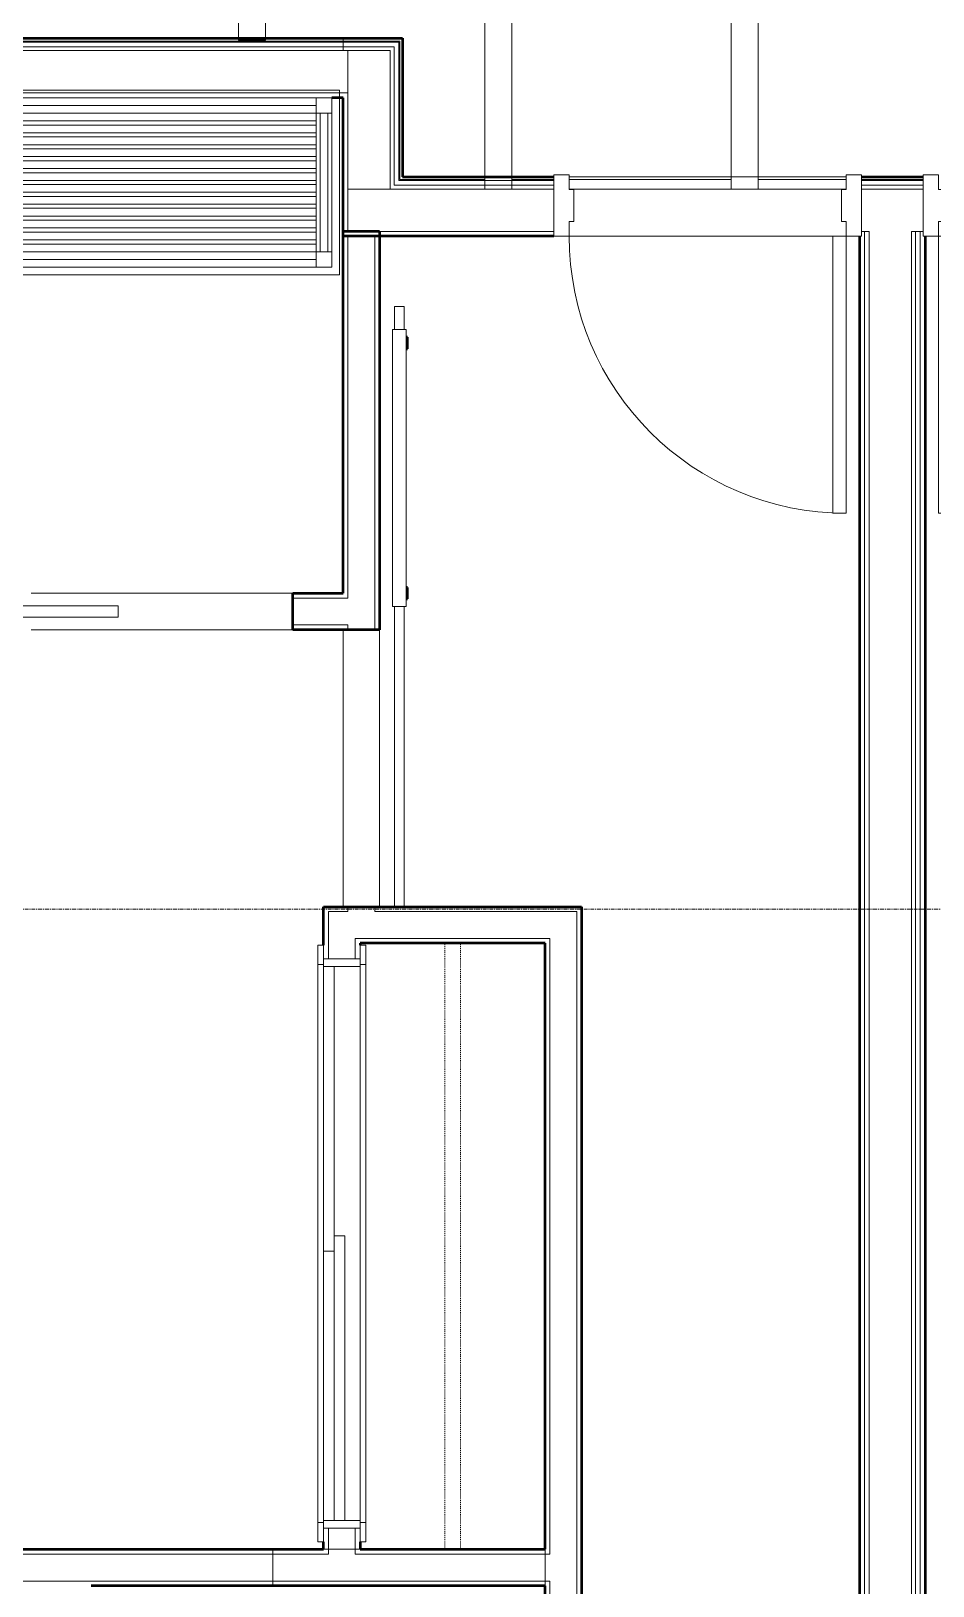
# Model space of a CAD drawing. Header units: inches. Extents: x -4235 to -464, y 9767 to 12359.
# Drawn here: x -2826.6 to -2709.5, y 11447.2 to 11649.3 of the extents above; entities that cross this region are included whole.
import ezdxf

# ---------------------------------------------------------------- set-up
doc = ezdxf.new("R2010")
doc.units = ezdxf.units.IN
doc.header["$MEASUREMENT"] = 0
doc.linetypes.add('Dash', pattern=[0.25, 0.125, -0.125])
doc.linetypes.add('Grid Line 1_2_', pattern=[0.875, 0.5, -0.125, 0.125, -0.125])
for name, color, linetype, lineweight in [('0-1', 7, 'Continuous', 5), ('0-2', 10, 'Continuous', 9), ('A-DOOR-1', 10, 'Continuous', 9), ('A-DOOR-2', 50, 'Continuous', 20), ('A-DOOR-3', 254, 'Continuous', 9), ('A-DOOR-4', 7, 'Continuous', 50), ('A-DOOR-FRAM-1', 10, 'Continuous', 9), ('A-DOOR-FRAM-2', 50, 'Continuous', 20), ('A-FLOR-3', 192, 'Continuous', 9), ('A-WALL-1', 7, 'Continuous', 50), ('A-WALL-2', 250, 'Continuous', 13), ('A-WALL-3', 10, 'Continuous', 9), ('A-WALL-4', 254, 'Continuous', 9), ('I-WALL-1', 7, 'Continuous', 50), ('I-WALL-2', 10, 'Continuous', 9), ('I-WALL-3', 254, 'Continuous', 9), ('Q-CASE-1', 254, 'Continuous', 9), ('Q-CASE-2', 10, 'Continuous', 9), ('Q-CASE-HDLN-1', 10, 'Dash', 9), ('Q-CASE-HDLN-2', 254, 'Dash', 9), ('S-BEAM', 12, 'Continuous', 9), ('S-GRID-1', 1, 'Grid Line 1_2_', 9)]:
    doc.layers.add(name, color=color, linetype=linetype, lineweight=lineweight)

# ---------------------------------------------------------------- blocks, each defined once
blk = doc.blocks.new('POCKET - FLUSH - 2-10 x 6-8-2882529-BACKGROUND - RCP - 2ND FLOOR')
at = {"layer": 'A-DOOR-2'}
for p, q in [((-39.67, 0.75), (-39.67, -0.75)), ((-5.67, 0.75), (-39.67, 0.75)), ((-5.67, -0.75), (-5.67, 0.75)), ((-39.67, -0.75), (-5.67, -0.75))]:
    blk.add_line(p, q, dxfattribs=at)
blk = doc.blocks.new('SLIDING - FLUSH - 6-0 x 6-8-3203588-BACKGROUND - RCP - 2ND FLOOR')
at = {"layer": 'A-DOOR-1'}
for p, q in [((-38.75, 2.5), (-38.75, 3.25)), ((-36.25, 3.25), (-38.75, 3.25)), ((-38.75, 2.5), (-36.25, 2.5)), ((36.25, 3.25), (-36.25, 3.25)), ((-36.25, 3.25), (-36.25, 2.5)), ((36.25, 2.5), (36.25, 3.25)), ((36.25, 3.25), (38.75, 3.25)), ((38.75, 2.5), (36.25, 2.5)), ((38.75, 3.25), (38.75, 2.5)), ((36, 0.5), (-1, 0.5)), ((-1, 0.5), (-1, -0.875)), ((36, 0.5), (36, -0.875)), ((1, -0.875), (-36, -0.875)), ((-36, -0.875), (-36, -2.25)), ((-1, -0.875), (36, -0.875)), ((1, -0.875), (1, -2.25)), ((-38.75, -3), (-38.75, -2.25)), ((-36.25, -2.25), (-38.75, -2.25)), ((-38.75, -3), (-36.25, -3)), ((-36.25, -2.25), (-36.25, -3)), ((-36.25, -3), (36.25, -3)), ((-36, -2.25), (1, -2.25)), ((36.25, -2.25), (38.75, -2.25)), ((36.25, -3), (36.25, -2.25)), ((38.75, -3), (36.25, -3)), ((38.75, -2.25), (38.75, -3))]:
    blk.add_line(p, q, dxfattribs=at)
at = {"layer": 'A-DOOR-FRAM-1'}
for p, q in [((-37, -2.25), (-37, 2.5)), ((-36, 2.5), (-37, 2.5)), ((36, 2.5), (-36, 2.5)), ((-36, 2.5), (-36, -2.25)), ((36, -2.25), (36, 2.5)), ((36, 2.5), (37, 2.5)), ((37, 2.5), (37, -2.25)), ((-37, -2.25), (-36, -2.25)), ((1, -2.25), (36, -2.25)), ((37, -2.25), (36, -2.25))]:
    blk.add_line(p, q, dxfattribs=at)
blk = doc.blocks.new('BARN - FLUSH - 3-0 x 7-0 BARN DOOR-V110-BACKGROUND - RCP - 2ND FLOOR')
at = {"layer": 'A-DOOR-1'}
for p, q in [((-57, 5.57), (-60, 5.57)), ((-60, 5.57), (-60, 4.95)), ((-60, 4.95), (-60, 4.32)), ((-60, 4.32), (-57, 4.32)), ((-57, 4.07), (-57, 5.82)), ((-57, 5.82), (-21, 5.82)), ((-21, 4.07), (-57, 4.07)), ((-21, 5.82), (-21, 4.07)), ((18, 5.57), (-21, 5.57)), ((-21, 4.32), (18, 4.32)), ((18, 5.55), (18, 4.95)), ((18, 4.95), (18, 4.34))]:
    blk.add_line(p, q, dxfattribs=at)
at = {"layer": 'A-DOOR-3'}
for p, q in [((18, 5.11), (18, 5.57)), ((18, 4.95), (18, 5.11)), ((18, 4.79), (18, 4.95)), ((18, 4.32), (18, 4.79))]:
    blk.add_line(p, q, dxfattribs=at)
at = {"layer": 'A-DOOR-4'}
for p, q in [((-56, 6), (-56, 5.82)), ((-54.5, 6), (-56, 6)), ((-54.5, 5.82), (-54.5, 6)), ((-23.5, 6), (-23.5, 5.82)), ((-22, 6), (-23.5, 6)), ((-22, 5.82), (-22, 6))]:
    blk.add_line(p, q, dxfattribs=at)
blk = doc.blocks.new('OD_CW_Closet - OD_CW_Closet-3241815-BACKGROUND - RCP - 2ND FLOOR')
at = {"layer": 'Q-CASE-HDLN-1'}
for p, q in [((0.74, 0), (1.73, 0)), ((4.23, 0), (76.73, 0)), ((79.23, 0), (79.49, 0)), ((0.74, -11), (79.49, -11)), ((0.74, -13), (79.49, -13))]:
    blk.add_line(p, q, dxfattribs=at)
at = {"layer": 'Q-CASE-HDLN-2'}
for p, q in [((0.74, -24), (0.74, 0)), ((79.49, 0), (79.49, -24)), ((79.49, -24), (0.74, -24))]:
    blk.add_line(p, q, dxfattribs=at)
blk = doc.blocks.new('Bath Vanity - Bath Vanity 60_-V123-BACKGROUND - RCP - 2ND FLOOR')
at = {"layer": 'Q-CASE-1'}
for p, q in [((-29.26, -1), (-29.26, 0)), ((-29.26, 0), (30.74, 0)), ((30.74, 0), (30.74, -0.38)), ((30.74, -0.38), (30.74, -1))]:
    blk.add_line(p, q, dxfattribs=at)
at = {"layer": 'Q-CASE-2'}
for p, q in [((-29.26, -24), (-29.26, -1)), ((-28.26, -3), (-28.26, -1)), ((-28.26, -1), (-26.26, -1)), ((27.74, -1), (-26.26, -1)), ((-26.26, -1), (-26.26, -3)), ((27.74, -2), (-26.26, -2)), ((27.74, -3), (27.74, -1)), ((27.74, -1), (29.74, -1)), ((29.74, -1), (29.74, -3)), ((30.74, -1), (30.74, -24)), ((-28.26, -3), (-28.26, -21)), ((-26.26, -3), (-28.26, -3)), ((-27.76, -3), (-27.76, -21)), ((-26.76, -3), (-26.76, -21)), ((27.74, -3), (-26.26, -3)), ((-26.26, -3), (-26.26, -21)), ((-26.26, -4), (27.74, -4)), ((27.74, -3), (27.74, -21)), ((29.74, -3), (27.74, -3)), ((28.24, -3), (28.24, -21)), ((29.24, -3), (29.24, -21)), ((29.74, -3), (29.74, -21)), ((27.74, -4.55), (-26.26, -4.55)), ((-26.26, -5.55), (27.74, -5.55)), ((27.74, -6.09), (-26.26, -6.09)), ((-26.26, -7.09), (27.74, -7.09)), ((27.74, -7.64), (-26.26, -7.64)), ((-26.26, -8.64), (27.74, -8.64)), ((27.74, -9.18), (-26.26, -9.18)), ((-26.26, -10.18), (27.74, -10.18)), ((27.74, -10.73), (-26.26, -10.73)), ((-26.26, -11.73), (27.74, -11.73)), ((27.74, -12.27), (-26.26, -12.27)), ((-26.26, -13.27), (27.74, -13.27)), ((27.74, -13.82), (-26.26, -13.82)), ((-26.26, -14.82), (27.74, -14.82)), ((27.74, -15.36), (-26.26, -15.36)), ((-26.26, -16.36), (27.74, -16.36)), ((27.74, -16.91), (-26.26, -16.91)), ((-26.26, -17.91), (27.74, -17.91)), ((27.74, -18.45), (-26.26, -18.45)), ((-26.26, -19.45), (27.74, -19.45)), ((27.74, -20), (-26.26, -20)), ((-28.26, -23), (-28.26, -21)), ((-28.26, -21), (-26.26, -21)), ((-26.26, -21), (27.74, -21)), ((-26.26, -21), (-26.26, -23)), ((27.74, -22), (-26.26, -22)), ((27.74, -23), (27.74, -21)), ((27.74, -21), (29.74, -21)), ((29.74, -21), (29.74, -23)), ((30.74, -24), (-29.26, -24)), ((-26.26, -23), (-28.26, -23)), ((27.74, -23), (-26.26, -23)), ((29.74, -23), (27.74, -23))]:
    blk.add_line(p, q, dxfattribs=at)
blk = doc.blocks.new('CTR - 1st Phase - Unit Layouts_rvt-1-BACKGROUND - RCP - 2ND FLOOR')
at = {"layer": 'A-WALL-1'}
for p, q in [((-2786.1, 11576.24), (-2786.1, 11623.26)), ((-2786.1, 11623.26), (-2785.47, 11623.26)), ((-2785.47, 11623.26), (-2781.97, 11623.26)), ((-2781.97, 11623.26), (-2781.35, 11623.26)), ((-2781.35, 11623.26), (-2781.35, 11571.49)), ((-2792.62, 11576.24), (-2786.1, 11576.24)), ((-2792.62, 11571.49), (-2792.62, 11576.24)), ((-2786.1, 11571.49), (-2792.62, 11571.49)), ((-2781.35, 11571.49), (-2786.1, 11571.49)), ((-2788.62, 11530.48), (-2788.62, 11535.49)), ((-2788.62, 11535.49), (-2788, 11535.49)), ((-2788, 11535.49), (-2783.87, 11535.49)), ((-2783.87, 11535.49), (-2755.1, 11535.49)), ((-2755.1, 11535.49), (-2755.1, 11534.86)), ((-2755.1, 11534.86), (-2755.1, 11530.74)), ((-2783.87, 11530.74), (-2783.87, 11530.48)), ((-2759.85, 11530.74), (-2783.87, 11530.74)), ((-2759.85, 11451.99), (-2759.85, 11530.74)), ((-2755.1, 11530.74), (-2755.1, 11425.23)), ((-2912.7, 11451.99), (-2788.62, 11451.99)), ((-2788.62, 11451.99), (-2788.62, 11452.98)), ((-2783.87, 11452.98), (-2783.87, 11451.99)), ((-2783.87, 11451.99), (-2759.85, 11451.99)), ((-2759.85, 11447.24), (-2818.82, 11447.24)), ((-2759.85, 11425.23), (-2759.85, 11447.24))]:
    blk.add_line(p, q, dxfattribs=at)
at = {"layer": 'A-WALL-2'}
for p, q in [((-2785.47, 11622.64), (-2781.97, 11622.64)), ((-2785.47, 11622.64), (-2785.47, 11575.61)), ((-2781.97, 11622.64), (-2781.97, 11571.49)), ((-2786.1, 11575.61), (-2792.62, 11575.61)), ((-2786.1, 11575.61), (-2785.47, 11575.61)), ((-2786.1, 11572.11), (-2792.62, 11572.11)), ((-2786.1, 11572.11), (-2785.47, 11572.11)), ((-2785.47, 11572.11), (-2785.47, 11571.49)), ((-2788, 11534.86), (-2788, 11528.73)), ((-2785.47, 11534.86), (-2788, 11534.86)), ((-2785.47, 11534.86), (-2785.47, 11535.49)), ((-2781.97, 11534.86), (-2781.97, 11535.49)), ((-2781.97, 11534.86), (-2755.72, 11534.86)), ((-2755.72, 11531.36), (-2755.72, 11534.86)), ((-2784.5, 11531.36), (-2784.5, 11528.73)), ((-2783.87, 11531.36), (-2784.5, 11531.36)), ((-2783.87, 11531.36), (-2759.22, 11531.36)), ((-2759.22, 11530.74), (-2759.22, 11531.36)), ((-2759.22, 11451.36), (-2759.22, 11530.74)), ((-2755.72, 11530.74), (-2755.72, 11531.36)), ((-2755.72, 11425.85), (-2755.72, 11530.74)), ((-2788, 11454.73), (-2788, 11451.99)), ((-2784.5, 11454.73), (-2784.5, 11451.99)), ((-2788, 11451.36), (-2788, 11451.99)), ((-2784.5, 11451.36), (-2784.5, 11451.99)), ((-2912.07, 11451.36), (-2788, 11451.36)), ((-2784.5, 11451.36), (-2759.85, 11451.36)), ((-2759.22, 11451.36), (-2759.85, 11451.36)), ((-2912.07, 11447.86), (-2759.85, 11447.86)), ((-2759.22, 11447.86), (-2759.85, 11447.86)), ((-2759.22, 11425.85), (-2759.22, 11447.86))]:
    blk.add_line(p, q, dxfattribs=at)
at = {"layer": 'A-WALL-3'}
for p, q in [((-2792.62, 11576.24), (-2826.62, 11576.24)), ((-2826.62, 11571.49), (-2792.62, 11571.49)), ((-2786.1, 11571.49), (-2786.1, 11535.49)), ((-2781.35, 11535.49), (-2781.35, 11571.49)), ((-2788.62, 11528.73), (-2783.87, 11528.73)), ((-2788.62, 11454.73), (-2783.87, 11454.73)), ((-2788.62, 11451.99), (-2783.87, 11451.99)), ((-2759.85, 11447.24), (-2759.85, 11451.99)), ((-2795.22, 11447.24), (-2818.82, 11447.24)), ((-2794.6, 11447.24), (-2795.22, 11447.24))]:
    blk.add_line(p, q, dxfattribs=at)
at = {"layer": 'A-WALL-4'}
for p, q in [((-2792.62, 11576.24), (-2792.62, 11571.49)), ((-2786.1, 11571.49), (-2781.35, 11571.49)), ((-2781.35, 11535.49), (-2786.1, 11535.49)), ((-2843.22, 11451.99), (-2795.22, 11451.99)), ((-2795.22, 11451.99), (-2788.62, 11451.99)), ((-2795.22, 11451.95), (-2795.22, 11447.24)), ((-2795.22, 11447.24), (-2795.22, 11451.95)), ((-2783.87, 11451.99), (-2759.85, 11451.99)), ((-2759.85, 11447.24), (-2794.6, 11447.24))]:
    blk.add_line(p, q, dxfattribs=at)
at = {"layer": '0-2'}
for name, p in [('Bath Vanity - Bath Vanity 60_-V123-BACKGROUND - RCP - 2ND FLOOR', (-2817.31, 11641.61)), ('POCKET - FLUSH - 2-10 x 6-8-2882529-BACKGROUND - RCP - 2ND FLOOR', (-2809.62, 11573.86))]:
    blk.add_blockref(name, p, dxfattribs=at)
for name, p, rotation in [('BARN - FLUSH - 3-0 x 7-0 BARN DOOR-V110-BACKGROUND - RCP - 2ND FLOOR', (-2783.72, 11553.49), 270.0000000000612), ('SLIDING - FLUSH - 6-0 x 6-8-3203588-BACKGROUND - RCP - 2ND FLOOR', (-2786.37, 11491.73), 270.0000000000384), ('OD_CW_Closet - OD_CW_Closet-3241815-BACKGROUND - RCP - 2ND FLOOR', (-2783.85, 11451.25), 90.00000000007941)]:
    blk.add_blockref(name, p, dxfattribs=dict(at, rotation=rotation))
blk = doc.blocks.new('HOLLOW METAL - UNIT DOOR-2191978-BACKGROUND - RCP - 2ND FLOOR')
at = {"layer": 'A-DOOR-1'}
blk.add_arc((18, 4.125), 36, 90, 180, dxfattribs=at)
at = {"layer": 'A-DOOR-2'}
for p, q in [((18, 40.125), (16.25, 40.125)), ((16.25, 40.125), (16.25, 4.125)), ((18, 4.125), (18, 40.125)), ((16.25, 4.125), (18, 4.125))]:
    blk.add_line(p, q, dxfattribs=at)
at = {"layer": 'A-DOOR-FRAM-2'}
for p, q in [((-18, 4.125), (-20, 4.125)), ((-20, 4.125), (-20, -3.875)), ((-18, 2.1875), (-18, 4.125)), ((18, 4.125), (18, 2.1875)), ((20, 4.125), (18, 4.125)), ((20, -3.875), (20, 4.125)), ((-17.375, 2.1875), (-18, 2.1875)), ((-17.375, -1.9375), (-17.375, 2.1875)), ((18, 2.1875), (17.375, 2.1875)), ((17.375, 2.1875), (17.375, -1.9375)), ((-18, -3.875), (-18, -1.9375)), ((-18, -1.9375), (-17.375, -1.9375)), ((17.375, -1.9375), (18, -1.9375)), ((18, -1.9375), (18, -3.875)), ((-20, -3.875), (-18, -3.875)), ((18, -3.875), (20, -3.875))]:
    blk.add_line(p, q, dxfattribs=at)
blk = doc.blocks.new('HOLLOW METAL - UNIT DOOR-2191977-BACKGROUND - RCP - 2ND FLOOR')
at = {"layer": 'A-DOOR-1'}
blk.add_arc((18, -4.125), 36, 180, 270, dxfattribs=at)
at = {"layer": 'A-DOOR-2'}
for p, q in [((16.25, -4.125), (18, -4.125)), ((16.25, -40.125), (16.25, -4.125)), ((18, -4.125), (18, -40.125)), ((18, -40.125), (16.25, -40.125))]:
    blk.add_line(p, q, dxfattribs=at)
at = {"layer": 'A-DOOR-FRAM-2'}
for p, q in [((-20, 3.875), (-18, 3.875)), ((-20, -4.125), (-20, 3.875)), ((-18, 3.875), (-18, 1.9375)), ((18, 3.875), (20, 3.875)), ((18, 1.9375), (18, 3.875)), ((20, 3.875), (20, -4.125)), ((-18, 1.9375), (-17.375, 1.9375)), ((-17.375, 1.9375), (-17.375, -2.1875)), ((17.375, 1.9375), (18, 1.9375)), ((17.375, -2.1875), (17.375, 1.9375)), ((-18, -2.1875), (-18, -4.125)), ((-17.375, -2.1875), (-18, -2.1875)), ((18, -2.1875), (17.375, -2.1875)), ((18, -4.125), (18, -2.1875)), ((-18, -4.125), (-20, -4.125)), ((20, -4.125), (18, -4.125))]:
    blk.add_line(p, q, dxfattribs=at)
blk = doc.blocks.new('CTR - 1st Phase - Common Walls_rvt-1-BACKGROUND - RCP - 2ND FLOOR')
at = {"layer": 'A-WALL-2'}
for p, q in [((-3018.77, 11647.86), (-2786.1, 11647.86)), ((-2779.47, 11647.86), (-2786.1, 11647.86)), ((-2778.85, 11647.86), (-2779.47, 11647.86)), ((-2778.85, 11647.86), (-2778.85, 11630.36)), ((-3018.77, 11647.24), (-2786.1, 11647.24)), ((-3018.77, 11646.74), (-2786.1, 11646.74)), ((-2779.97, 11647.24), (-2786.1, 11647.24)), ((-2785.47, 11646.74), (-2786.1, 11646.74)), ((-2779.97, 11646.74), (-2785.47, 11646.74)), ((-2779.47, 11647.24), (-2779.97, 11647.24)), ((-2779.97, 11646.74), (-2779.97, 11630.36)), ((-2779.47, 11647.24), (-2779.47, 11630.36)), ((-2912.7, 11641.24), (-2786.1, 11641.24)), ((-2785.47, 11641.24), (-2786.1, 11641.24)), ((-2785.47, 11641.24), (-2785.47, 11630.36)), ((-2785.47, 11630.36), (-2785.47, 11628.74)), ((-2779.97, 11630.36), (-2779.97, 11629.24)), ((-2779.47, 11630.36), (-2779.47, 11629.86)), ((-2779.47, 11629.86), (-2779.47, 11629.24)), ((-2778.85, 11630.36), (-2778.85, 11629.86)), ((-2778.85, 11629.86), (-2758.72, 11629.86)), ((-2718.72, 11629.86), (-2710.72, 11629.86)), ((-2785.47, 11628.74), (-2785.47, 11623.24)), ((-2779.97, 11629.24), (-2779.97, 11628.74)), ((-2779.97, 11628.74), (-2758.72, 11628.74)), ((-2779.47, 11629.24), (-2758.72, 11629.24)), ((-2718.72, 11629.24), (-2710.72, 11629.24)), ((-2718.72, 11628.74), (-2710.72, 11628.74)), ((-2785.47, 11623.24), (-2758.72, 11623.24)), ((-2718.72, 11623.24), (-2718.35, 11623.24)), ((-2718.35, 11622.61), (-2718.35, 11623.24)), ((-2717.72, 11623.24), (-2718.35, 11623.24)), ((-2718.35, 11623.24), (-2717.72, 11623.24)), ((-2718.35, 11622.61), (-2718.35, 11255.64)), ((-2717.72, 11622.61), (-2717.72, 11623.24)), ((-2717.72, 11622.61), (-2717.72, 11255.64)), ((-2712.22, 11622.61), (-2712.22, 11623.24)), ((-2711.72, 11623.24), (-2712.22, 11623.24)), ((-2712.22, 11623.24), (-2711.72, 11623.24)), ((-2712.22, 11622.61), (-2712.22, 11255.64)), ((-2711.72, 11622.61), (-2711.72, 11623.24)), ((-2711.1, 11623.24), (-2711.72, 11623.24)), ((-2711.72, 11623.24), (-2711.1, 11623.24)), ((-2711.72, 11622.61), (-2711.72, 11255.64)), ((-2711.1, 11622.61), (-2711.1, 11623.24)), ((-2711.1, 11623.24), (-2710.72, 11623.24)), ((-2711.1, 11622.61), (-2711.1, 11255.64))]:
    blk.add_line(p, q, dxfattribs=at)
at = {"layer": 'I-WALL-1'}
for p, q in [((-3018.77, 11648.36), (-2786.1, 11648.36)), ((-2786.1, 11648.36), (-2778.85, 11648.36)), ((-2778.85, 11648.36), (-2778.35, 11648.36)), ((-2778.35, 11648.36), (-2778.35, 11630.36)), ((-2786.1, 11640.61), (-2787.57, 11640.61)), ((-2786.1, 11630.36), (-2786.1, 11640.61)), ((-2786.1, 11623.24), (-2786.1, 11630.36)), ((-2778.35, 11630.36), (-2758.72, 11630.36)), ((-2718.72, 11630.36), (-2710.72, 11630.36)), ((-2786.1, 11622.61), (-2786.1, 11623.24)), ((-2758.72, 11622.61), (-2786.1, 11622.61)), ((-2718.97, 11255.64), (-2718.97, 11622.61)), ((-2710.47, 11622.61), (-2710.47, 11255.64))]:
    blk.add_line(p, q, dxfattribs=at)
at = {"layer": 'I-WALL-2'}
for p, q in [((-2786.1, 11646.74), (-2786.1, 11648.36)), ((-2786.1, 11646.74), (-2786.1, 11648.36)), ((-2758.72, 11622.61), (-2758.72, 11630.36)), ((-2720.72, 11630.36), (-2756.72, 11630.36)), ((-2756.72, 11622.61), (-2722.47, 11622.61)), ((-2718.97, 11622.61), (-2718.72, 11622.61)), ((-2710.72, 11622.61), (-2710.47, 11622.61))]:
    blk.add_line(p, q, dxfattribs=at)
at = {"layer": 'I-WALL-3'}
for p, q in [((-3007.91, 11648.36), (-2786.1, 11648.36)), ((-2778.35, 11648.36), (-2786.1, 11648.36)), ((-2778.35, 11648.36), (-2778.35, 11630.36)), ((-2778.35, 11630.36), (-2758.72, 11630.36)), ((-2756.72, 11630.36), (-2720.72, 11630.36)), ((-2718.72, 11630.36), (-2710.72, 11630.36))]:
    blk.add_line(p, q, dxfattribs=at)
at = {"layer": '0-2'}
blk.add_blockref('HOLLOW METAL - UNIT DOOR-2191977-BACKGROUND - RCP - 2ND FLOOR', (-2738.72, 11626.74), dxfattribs=at)
at = {"layer": '0-2', "rotation": 180}
blk.add_blockref('HOLLOW METAL - UNIT DOOR-2191978-BACKGROUND - RCP - 2ND FLOOR', (-2690.72, 11626.74), dxfattribs=at)
blk = doc.blocks.new('Dimension Lumber - LVL - 3_5X5_5-V265-BACKGROUND - RCP - 2ND FLOOR')
at = {"layer": 'S-BEAM'}
for p, q in [((-43.73, 1.75), (-43.53, 1.75)), ((20.07, 1.75), (45.1, 1.75)), ((45.1, 1.75), (45.37, 1.75)), ((45.37, -1.75), (45.37, 1.75)), ((-25.78, -1.75), (-24.15, -1.75)), ((-24.15, -1.75), (-20.84, -1.75)), ((-18.47, -1.75), (-15.97, -1.75)), ((-13.6, -1.75), (-12.21, -1.75)), ((-9.84, -1.75), (45.1, -1.75)), ((45.1, -1.75), (45.37, -1.75))]:
    blk.add_line(p, q, dxfattribs=at)
blk = doc.blocks.new('Dimension Lumber - LVL - 3_5X5_5-V245-BACKGROUND - RCP - 2ND FLOOR')
at = {"layer": 'S-BEAM'}
for p, q in [((-54.25, 1.75), (-54.01, 1.75)), ((9.6, 1.75), (52.63, 1.75)), ((52.63, 1.75), (54.25, 1.75)), ((-54.25, -1.75), (-54.01, -1.75)), ((9.6, -1.75), (52.63, -1.75)), ((52.63, -1.75), (54.25, -1.75))]:
    blk.add_line(p, q, dxfattribs=at)
blk = doc.blocks.new('Dimension Lumber - LVL - 3_5X5_5-V266-BACKGROUND - RCP - 2ND FLOOR')
at = {"layer": 'S-BEAM'}
for p, q in [((-45.37, 1.75), (-45.37, -1.75)), ((-45.37, 1.75), (-45.1, 1.75)), ((-45.1, 1.75), (-44.85, 1.75)), ((-44.85, 1.75), (-43.85, 1.75)), ((-0.88, 1.75), (42.15, 1.75)), ((42.15, 1.75), (43.77, 1.75)), ((-45.34, -1.75), (-45.1, -1.75)), ((-45.1, -1.75), (-44.85, -1.75)), ((-44.85, -1.75), (-43.85, -1.75)), ((-0.88, -1.75), (42.15, -1.75)), ((42.15, -1.75), (43.77, -1.75))]:
    blk.add_line(p, q, dxfattribs=at)

msp = doc.modelspace()

# ---------------------------------------------------------------- linework, layer by layer
at = {"layer": 'A-FLOR-3'}
for p, q in [((-2778.72, 11647.99), (-3026.15, 11647.99)), ((-2778.72, 11629.99), (-2778.72, 11647.99)), ((-3024.9, 11646.74), (-2785.47, 11646.74)), ((-2785.47, 11646.74), (-2785.47, 11628.74)), ((-2767.67, 11629.99), (-2778.72, 11629.99)), ((-2758.72, 11629.99), (-2764.17, 11629.99)), ((-2735.67, 11629.99), (-2756.72, 11629.99)), ((-2720.72, 11629.99), (-2732.17, 11629.99)), ((-2710.72, 11629.99), (-2718.72, 11629.99)), ((-2785.47, 11628.74), (-2758.72, 11628.74)), ((-2756.72, 11628.74), (-2720.72, 11628.74)), ((-2718.72, 11628.74), (-2710.72, 11628.74))]:
    msp.add_line(p, q, dxfattribs=at)
at = {"layer": 'S-GRID-1'}
msp.add_line((-464.45, 11535.19), (-4185.7, 11535.19), dxfattribs=at)

# ---------------------------------------------------------------- block references
at = {"layer": '0-1'}
for name in ['CTR - 1st Phase - Unit Layouts_rvt-1-BACKGROUND - RCP - 2ND FLOOR', 'CTR - 1st Phase - Common Walls_rvt-1-BACKGROUND - RCP - 2ND FLOOR']:
    msp.add_blockref(name, (0, 0), dxfattribs=at)
at = {"layer": 'S-BEAM'}
for name, p, rotation in [('Dimension Lumber - LVL - 3_5X5_5-V265-BACKGROUND - RCP - 2ND FLOOR', (-2797.92, 11693.46), 269.9999999999994), ('Dimension Lumber - LVL - 3_5X5_5-V245-BACKGROUND - RCP - 2ND FLOOR', (-2765.92, 11682.99), 269.9999999999993), ('Dimension Lumber - LVL - 3_5X5_5-V266-BACKGROUND - RCP - 2ND FLOOR', (-2733.92, 11672.51), 269.9999999999994)]:
    msp.add_blockref(name, p, dxfattribs=dict(at, rotation=rotation))

doc.saveas('drawing.dxf')
